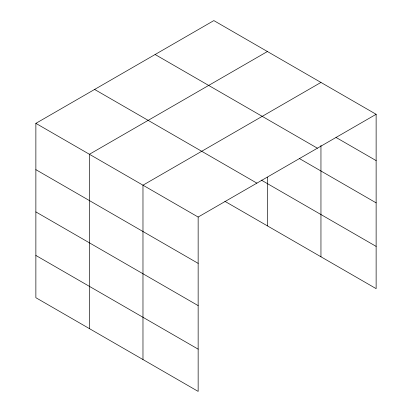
<?xml version="1.0" encoding="UTF-8"?>
<svg xmlns="http://www.w3.org/2000/svg" width="412" height="412" viewBox="0 0 412 412"><rect width="100%" height="100%" fill="white"/><g stroke="black" fill="none" stroke-linecap="round" stroke-linejoin="round"><path stroke-width="0.62" d="M224.89 201.324L376.13 288.642L376.13 114.294L213.849 20.6L35.87 123.358L35.87 297.706L198.151 391.4L198.151 217.047L35.87 123.358M267.403 51.521L89.419 154.273L89.419 328.627M320.953 82.436L142.974 185.194L142.974 359.542M198.151 217.047L376.13 114.294M336.001 137.433L376.13 160.603M155.113 54.508L317.4 148.202M299.421 158.569L376.13 202.858M261.326 180.111L376.13 246.391M94.6 89.445L256.887 183.139M35.87 169.667L198.151 263.361M35.87 211.917L198.151 305.611M35.87 255.45L198.151 349.144M320.953 145.395L320.953 256.789M267.403 177.212L267.403 225.869"/></g></svg>
